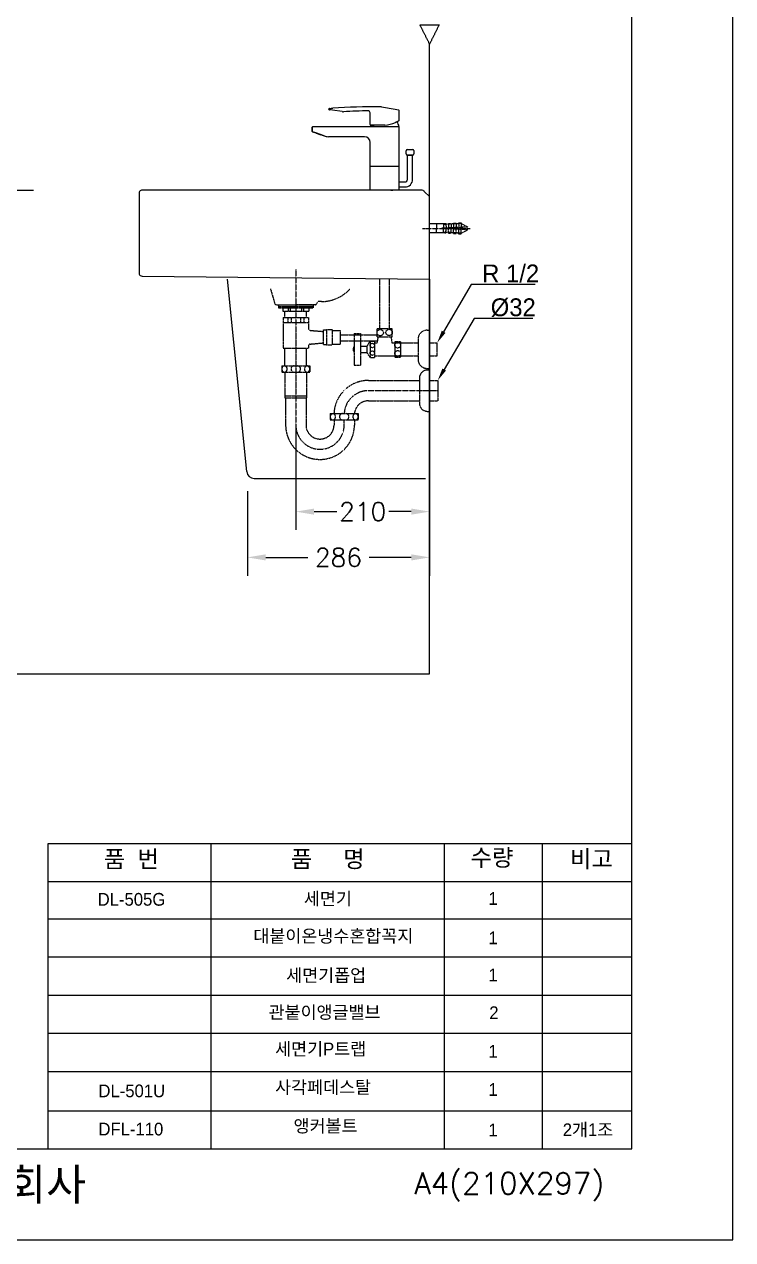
# Model space of a CAD drawing. Extents: x 63628 to 66053, y 58270 to 61700.
# Drawn here: x 64941 to 66053, y 58270 to 60179 of the extents above; entities that cross this region are included whole.
import ezdxf
from ezdxf.lldxf.tags import DXFTag

# ---------------------------------------------------------------- set-up
doc = ezdxf.new("R2010")
doc.units = 0
doc.header["$MEASUREMENT"] = 0
doc.linetypes.add('DASHDOT', pattern=[1, 0.5, -0.25, 0, -0.25])
doc.linetypes.add('DASHED', pattern=[0.75, 0.5, -0.25])
doc.layers.get('Defpoints').update_dxf_attribs({"linetype": 'CONTINUOUS'})
for name, color, linetype in [('001', 7, 'CONTINUOUS'), ('1', 1, 'CONTINUOUS'), ('BU', 7, 'CONTINUOUS'), ('CENTER', 1, 'CONTINUOUS'), ('Dim', 4, 'CONTINUOUS'), ('DIMTEXT', 174, 'CONTINUOUS'), ('LINE', 7, 'CONTINUOUS'), ('POINT', 3, 'CONTINUOUS'), ('YA', 7, 'CONTINUOUS')]:
    doc.layers.add(name, color=color, linetype=linetype)
doc.styles.add('h', font='', dxfattribs={"height": 30})
doc.styles.get("Standard").update_dxf_attribs({"font": 'txt.shx', "bigfont": 'ghs.shx'})
doc.styles.add('스타일1', font='txt.shx', dxfattribs={"bigfont": 'ghs.shx'})
doc.styles.get('h').set_extended_font_data('Haansoft Batang')
tags = doc.linetypes.add('Amconstr', pattern=[9999, 9999, 0]).pattern_tags.tags
tags[6:7] = [DXFTag(74, 4), DXFTag(75, 0), DXFTag(340, '0'), DXFTag(46, 1.0), DXFTag(50, 0.0), DXFTag(44, 0.0), DXFTag(45, 0.0)]
tags[4:5] = [DXFTag(74, 4), DXFTag(75, 0), DXFTag(340, '0'), DXFTag(46, 1.0), DXFTag(50, 0.0), DXFTag(44, 0.0), DXFTag(45, 0.0)]
doc.dimstyles.get("Standard").update_dxf_attribs({"dimtxt": 0.18, "dimasz": 0.18, "dimexe": 0.18, "dimexo": 0.0625, "dimgap": 0.09, "dimtad": 0, "dimtih": 1, "dimtoh": 1, "dimdec": 4, "dimzin": 0, "dimdsep": 46, "dimtxsty": 'Standard', "dimcen": 0.09, "dimadec": 0, "dimazin": 0, "dimtfac": 1, "dimtdec": 4, "dimtofl": 0, "dimtmove": 0, "dimatfit": 0, "dimfxl": 0, "dimtolj": 1, "dimtzin": 0, "dimarcsym": 0})
doc.dimstyles.new('Standard$0', dxfattribs={"dimtxt": 0.18, "dimasz": 0.18, "dimexe": 0.18, "dimexo": 0.0625, "dimgap": 0.09, "dimtad": 0, "dimtih": 1, "dimtoh": 1, "dimdec": 4, "dimzin": 0, "dimdsep": 46, "dimtxsty": 'Standard', "dimcen": 0.09, "dimadec": 0, "dimazin": 0, "dimtfac": 1, "dimtdec": 4, "dimtofl": 0, "dimtmove": 0, "dimatfit": 3, "dimfxl": 0, "dimtolj": 1, "dimtzin": 0, "dimarcsym": 0})

# ---------------------------------------------------------------- blocks, each defined once
blk = doc.blocks.new('*D27')
at = {"layer": 'Defpoints', "color": 0}
for p in [(65291.1, 59456), (65577.1, 59433), (65577.1, 59341.9)]:
    blk.add_point(p, dxfattribs=at)
at = {"layer": 'Dim', "color": 0, "lineweight": -2}
for p, q in [((65291.1, 59446), (65291.1, 59313.1)), ((65577.1, 59423), (65577.1, 59313.1)), ((65319.9, 59341.9), (65386.1, 59341.9)), ((65548.3, 59341.9), (65482.1, 59341.9))]:
    blk.add_line(p, q, dxfattribs=at)
at = {"layer": 'Dim', "color": 0}
for points in [[(65319.9, 59346.7), (65319.9, 59337.1), (65291.1, 59341.9)], [(65548.3, 59346.7), (65548.3, 59337.1), (65577.1, 59341.9)]]:
    blk.add_solid(points, dxfattribs=at)
at = {"layer": 'Dim', "color": 0, "insert": (65434.1, 59341.9), "char_height": 28.8, "attachment_point": 5}
blk.add_mtext('\\A1;286', dxfattribs=at)
blk = doc.blocks.new('*D22')
at = {"layer": 'Defpoints', "color": 0}
for p in [(65367.1, 59559.8), (65577.1, 59559.8), (65577.1, 59413.8)]:
    blk.add_point(p, dxfattribs=at)
at = {"layer": 'Dim', "color": 0, "linetype": 'ByBlock', "lineweight": -2}
for p, q in [((65367.1, 59549.8), (65367.1, 59385)), ((65577.1, 59549.8), (65577.1, 59385)), ((65395.9, 59413.8), (65431.3, 59413.8)), ((65548.3, 59413.8), (65512.9, 59413.8))]:
    blk.add_line(p, q, dxfattribs=at)
at = {"layer": 'Dim', "color": 0}
for points in [[(65395.9, 59418.6), (65395.9, 59409), (65367.1, 59413.8)], [(65548.3, 59418.6), (65548.3, 59409), (65577.1, 59413.8)]]:
    blk.add_solid(points, dxfattribs=at)
at = {"layer": 'Dim', "color": 0, "insert": (65472.1, 59413.8), "char_height": 28.8, "attachment_point": 5}
blk.add_mtext('\\A1;210', dxfattribs=at)

msp = doc.modelspace()

# ---------------------------------------------------------------- linework, layer by layer
at = {"layer": '001', "color": 7}
for p, q in [((65563.8, 59918.8, 0.1), (65125.9, 59918.8, 0.1)), ((65577.1, 59908.8, 0.1), (65569.4, 59916.4, 0.1)), ((65125.7, 59783.8, 0.1), (65577.1, 59778.8, 0.1))]:
    msp.add_line(p, q, dxfattribs=at)
at = {"layer": '001', "color": 7, "linetype": 'Continuous'}
msp.add_line((65290, 59476.6, 0.1), (65260.1, 59778.8, 0.1), dxfattribs=at)
at = {"layer": '001', "color": 7}
msp.add_lwpolyline([(65577.1, 59778.8), (65577.1, 59908.8)], dxfattribs=at)
at = {"layer": '001', "color": 0, "linetype": 'Continuous'}
msp.add_lwpolyline([(65577.1, 59778.8), (65577.1, 59523.8)], dxfattribs=at)
at = {"layer": '001', "color": 7}
for centre, radius, start, end in [((65125.9, 59913.8, 0.1), 5, 90, 194.9861), ((65563.8, 59910.8, 0.1), 8, 45, 90), ((65125.7, 59788.8, 0.1), 5, 203.3876, 270)]:
    msp.add_arc(centre, radius, start, end, dxfattribs=at)
for points in [[(65577.1, 59158.8, 0.1), (65577.1, 59653.6, 0.1), (65577.1, 60148.4, 0.1)], [(64112.7, 59158.8, 0.1), (64844.9, 59158.8, 0.1), (65577.1, 59158.8, 0.1)]]:
    msp.add_open_spline(points, degree=2, dxfattribs=at)
at = {"layer": '1', "color": 0}
for p, q in [((65642.6, 59770.5, 0.1), (65599.2, 59696.3, 0.1)), ((65742.9, 59770.4, 0.1), (65642.6, 59770.5, 0.1)), ((65647, 59717.2, 0.1), (65600, 59637, 0.1)), ((65739.4, 59717.2, 0.1), (65647, 59717.2, 0.1))]:
    msp.add_line(p, q, dxfattribs=at)
for points in [[(65602.1, 59694.6, 0.1), (65596.3, 59698, 0.1), (65589.1, 59679, 0.1)], [(65602.9, 59635.4, 0.1), (65597.2, 59638.7, 0.1), (65589.9, 59619.8, 0.1)]]:
    msp.add_solid(points, dxfattribs=at)
at = {"layer": 'BU', "linetype": 'Continuous'}
for p, q in [((65501.5, 60049.6, 0.1), (65523.2, 60045.8, 0.1)), ((65419.1, 60046, 0.1), (65419.1, 60046.2, 0.1)), ((65419.1, 60046.2, 0.1), (65419.1, 60046, 0.1)), ((65424.9, 60044.3, 0.1), (65419.9, 60045, 0.1)), ((65440, 60042.2, 0.1), (65424.9, 60044.3, 0.1)), ((65483.6, 60021.8, 0.1), (65483.6, 60040.4, 0.1)), ((65523.2, 60045.8, 0.1), (65528.2, 60044.9, 0.1)), ((65529.1, 60043.9, 0.1), (65529.1, 60043.8, 0.1)), ((65529.1, 60043.8, 0.1), (65529.1, 60042.8, 0.1)), ((65529.1, 60042.8, 0.1), (65529.1, 60028.4, 0.1)), ((65392.8, 60017.8, 0.1), (65392.8, 60011.5, 0.1)), ((65392.8, 60011.5, 0.1), (65392.8, 60017.8, 0.1)), ((65393.8, 60018.8, 0.1), (65398.8, 60018.8, 0.1)), ((65398.8, 60018.8, 0.1), (65523.1, 60018.8, 0.1)), ((65498.1, 60020.8, 0.1), (65484.6, 60020.8, 0.1)), ((65485.1, 60020.8, 0.1), (65489.5, 60020.8, 0.1)), ((65500.1, 60020.8, 0.1), (65498.1, 60020.8, 0.1)), ((65507.1, 60020.8, 0.1), (65500.1, 60020.8, 0.1)), ((65523.1, 60018.8, 0.1), (65528.1, 60018.8, 0.1)), ((65528.1, 60018.8, 0.1), (65529.1, 60018.8, 0.1)), ((65529.1, 60018.8, 0.1), (65529.1, 60017.8, 0.1)), ((65529.1, 60017.8, 0.1), (65529.1, 59918.8, 0.1)), ((65393.5, 60010.5, 0.1), (65398.5, 60008.7, 0.1)), ((65398.5, 60008.7, 0.1), (65393.5, 60010.5, 0.1)), ((65398.5, 60008.7, 0.1), (65411.5, 60004, 0.1)), ((65411.5, 60004, 0.1), (65398.5, 60008.7, 0.1)), ((65399.1, 60008.5, 0.1), (65406.6, 60005.8, 0.1)), ((65406.6, 60005.8, 0.1), (65399.1, 60008.5, 0.1)), ((65475.1, 60002.8, 0.1), (65418.3, 60002.8, 0.1)), ((65484.1, 59918.8, 0.1), (65484.1, 59993.8, 0.1)), ((65540.5, 59975.7, 0.1), (65540.5, 59980.8, 0.1)), ((65546.5, 59973.8, 0.1), (65542.4, 59973.8, 0.1)), ((65542.5, 59982.8, 0.1), (65550.6, 59982.8, 0.1)), ((65542.5, 59935.8, 0.1), (65542.5, 59973.8, 0.1)), ((65542.5, 59973.8, 0.1), (65550.5, 59973.8, 0.1)), ((65548.8, 59973.8, 0.1), (65544.1, 59973.8, 0.1)), ((65550.5, 59973.8, 0.1), (65546.5, 59973.8, 0.1)), ((65550.6, 59973.8, 0.1), (65546.5, 59973.8, 0.1)), ((65550.5, 59935.8, 0.1), (65550.5, 59973.8, 0.1)), ((65552.5, 59980.9, 0.1), (65552.5, 59975.7, 0.1)), ((65529.1, 59955.8, 0.1), (65529.1, 59950.8, 0.1)), ((65529.1, 59950.8, 0.1), (65529.1, 59928.8, 0.1)), ((65527.1, 59918.8, 0.1), (65482.1, 59918.8, 0.1)), ((65522.5, 59918.8, 0.1), (65516.5, 59918.8, 0.1)), ((65516.5, 59918.8, 0.1), (65519.5, 59918.8, 0.1)), ((65529.1, 59931.8, 0.1), (65538.5, 59931.8, 0.1)), ((65529.1, 59928.8, 0.1), (65529.1, 59923.8, 0.1)), ((65529.1, 59923.8, 0.1), (65538.5, 59923.8, 0.1))]:
    msp.add_line(p, q, dxfattribs=at)
for centre, radius, start, end in [((65492.8, 59049.8, 0.1), 1000, 89.5936, 93.8863), ((65499.8, 60039.8, 0.1), 10, 80, 89.5936), ((65420.1, 60046, 0.1), 1, 202.1993, 262.1993), ((65420.1, 60046, 0.1), 1, 202.1993, 262.1993), ((65420.1, 60046, 0.1), 1, 202.1993, 262.1993), ((65420.1, 60046, 0.1), 1, 202.1993, 262.1993), ((65441.4, 60052.1, 0.1), 10, 262.1993, 272.9349), ((65492.8, 59049.8, 0.1), 993.6, 90.6538, 92.9349), ((65480.3, 60040.3, 0.1), 3.34, 2.007, 69.3544), ((65393.8, 60017.8, 0.1), 1, 90, 180), ((65393.8, 60017.8, 0.1), 1, 90, 180), ((65484.6, 60021.8, 0.1), 1, 180, 270), ((65516.2, 60013.7, 0.1), 27.6, 165.1842, 169.4357), ((65501.5, 60076.3, 0.1), 55.8, 275.72, 293.156), ((65501.9, 60013.7, 0.1), 27.6, 10.5643, 27.3016), ((65418.3, 60022.8, 0.1), 20, 250, 270), ((65418.3, 60022.8, 0.1), 20, 250, 270), ((65475.1, 59993.8, 0.1), 9, 0, 90), ((65542.5, 59980.8, 0.1), 2, 90, 180), ((65542.4, 59975.7, 0.1), 1.92, 180, 270), ((65550.6, 59980.9, 0.1), 1.92, 0, 90), ((65550.6, 59975.7, 0.1), 1.92, 270, 0), ((65538.5, 59935.8, 0.1), 4, 270, 0), ((65538.5, 59935.8, 0.1), 12, 270, 0)]:
    msp.add_arc(centre, radius, start, end, dxfattribs=at)
for points, degree in [([(65419.1, 60046.2, 0.1), (65419.1, 60046.7, 0.1), (65419.5, 60047.1, 0.1), (65420, 60047.2, 0.1)], 3), ([(65419.9, 60045, 0.1), (65419.5, 60045, 0.1), (65419.1, 60045.5, 0.1), (65419.1, 60046, 0.1)], 3), ([(65419.4, 60046.8, 0.1), (65419.4, 60046.9, 0.1), (65419.4, 60046.9, 0.1), (65419.5, 60046.9, 0.1)], 3), ([(65419.7, 60047.1, 0.1), (65419.8, 60047.1, 0.1), (65419.8, 60047.1, 0.1), (65419.8, 60047.1, 0.1)], 3), ([(65523.2, 60045.8, 0.1), (65523.2, 60045.8, 0.1), (65523.2, 60045.8, 0.1), (65523.2, 60045.8, 0.1)], 3), ([(65528.2, 60044.9, 0.1), (65528.7, 60044.8, 0.1), (65529.1, 60044.4, 0.1), (65529.1, 60043.9, 0.1)], 3), ([(65393.5, 60010.5, 0.1), (65393.1, 60010.7, 0.1), (65392.8, 60011.1, 0.1), (65392.8, 60011.5, 0.1)], 3), ([(65523.9, 60025.2, 0.1), (65523.7, 60025.1, 0.1), (65523.5, 60025, 0.1)], 2), ([(65523.5, 60025, 0.1), (65523.5, 60025, 0.1), (65523.5, 60025, 0.1), (65523.5, 60025, 0.1)], 3)]:
    msp.add_open_spline(points, degree=degree, dxfattribs=at)
for points, knots in [([(65420, 60047.2, 0.1), (65419.9, 60047.2, 0.1), (65419.6, 60047.1, 0.1), (65419.4, 60046.9, 0.1), (65419.2, 60046.7, 0.1), (65419.1, 60046.5, 0.1), (65419.1, 60046.3, 0.1), (65419.1, 60046.2, 0.1)], [0, 0, 0, 0, 0.285714, 0.428571, 0.571429, 0.785714, 1, 1, 1, 1]), ([(65420, 60047.2, 0.1), (65420, 60047.2, 0.1), (65420.1, 60047.2, 0.1), (65420.4, 60047.2, 0.1), (65420.8, 60047.2, 0.1), (65421.2, 60047.2, 0.1), (65421.9, 60047.3, 0.1), (65422.8, 60047.4, 0.1), (65423.9, 60047.4, 0.1), (65424.6, 60047.5, 0.1), (65425, 60047.5, 0.1)], [0, 0, 0, 0, 0.142857, 0.285715, 0.357143, 0.428572, 0.571429, 0.714286, 0.857144, 1, 1, 1, 1]), ([(65392.8, 60011.5, 0.1), (65392.8, 60011.4, 0.1), (65392.9, 60011.2, 0.1), (65392.9, 60011, 0.1), (65393.1, 60010.8, 0.1), (65393.2, 60010.7, 0.1), (65393.4, 60010.6, 0.1), (65393.5, 60010.5, 0.1)], [0, 0, 0, 0, 0.214286, 0.428571, 0.571429, 0.714286, 1, 1, 1, 1]), ([(65528.4, 60027.4, 0.1), (65528.4, 60027.4, 0.1), (65528.3, 60027.4, 0.1), (65528.1, 60027.3, 0.1), (65527.7, 60027, 0.1), (65527.4, 60026.9, 0.1), (65527, 60026.7, 0.1), (65526.6, 60026.5, 0.1), (65526.1, 60026.2, 0.1), (65525.4, 60025.9, 0.1), (65524.8, 60025.6, 0.1), (65524.2, 60025.3, 0.1), (65524, 60025.2, 0.1), (65523.9, 60025.2, 0.1)], [0, 0, 0, 0, 0.022359, 0.196356, 0.283355, 0.370353, 0.457352, 0.522601, 0.631349, 0.718348, 0.892345, 0.935844, 1, 1, 1, 1]), ([(65528, 60027.2, 0.1), (65528, 60027.2, 0.1), (65528, 60027.2, 0.1), (65528, 60027.2, 0.1), (65527.9, 60027.2, 0.1), (65527.9, 60027.1, 0.1), (65527.8, 60027.1, 0.1), (65527.8, 60027.1, 0.1), (65527.7, 60027, 0.1), (65527.6, 60027, 0.1), (65527.6, 60027, 0.1), (65527.5, 60026.9, 0.1), (65527.5, 60026.9, 0.1), (65527.4, 60026.9, 0.1), (65527.4, 60026.9, 0.1), (65527.3, 60026.8, 0.1), (65527.2, 60026.8, 0.1), (65527, 60026.7, 0.1), (65527, 60026.7, 0.1), (65526.8, 60026.6, 0.1), (65526.7, 60026.5, 0.1), (65526.6, 60026.4, 0.1), (65526.5, 60026.4, 0.1), (65526.5, 60026.4, 0.1), (65526.5, 60026.4, 0.1), (65526.4, 60026.4, 0.1)], [0, 0, 0, 0, 0.147203, 0.147203, 0.295653, 0.295653, 0.37051, 0.37051, 0.483564, 0.483564, 0.521467, 0.521467, 0.597561, 0.597561, 0.635788, 0.635788, 0.751471, 0.751471, 0.829397, 0.829397, 0.947331, 0.947331, 0.986892, 0.986892, 1, 1, 1, 1]), ([(65528.9, 60028.3, 0.1), (65528.9, 60028.2, 0.1), (65528.9, 60028, 0.1), (65528.8, 60027.8, 0.1), (65528.7, 60027.6, 0.1), (65528.5, 60027.5, 0.1), (65528.4, 60027.4, 0.1)], [0, 0, 0, 0, 0.250237, 0.500472, 0.750707, 1, 1, 1, 1]), ([(65528.9, 60028.3, 0.1), (65529, 60028.3, 0.1), (65529, 60028.4, 0.1), (65529.1, 60028.4, 0.1), (65529.1, 60028.4, 0.1)], [0, 0, 0, 0, 0.15708, 1, 1, 1, 1])]:
    msp.add_open_spline(points, degree=3, knots=knots, dxfattribs=at)
at = {"layer": 'CENTER', "color": 0, "linetype": 'DASHDOT'}
for p, q in [((65566.1, 59858.8, 0.1), (65640.8, 59858.8, 0.1)), ((65367.1, 59793.9, 0.1), (65367.1, 59549.8, 0.1)), ((65589.9, 59603.8, 0.1), (65481, 59603.8, 0.1)), ((65443.1, 59549.8, 0.1), (65443.1, 59557.8, 0.1))]:
    msp.add_line(p, q, dxfattribs=at)
for centre, start, end in [((65481, 59565.8, 0.1), 90, 176.6714), ((65405.1, 59549.8, 0.1), 180.0006, 0)]:
    msp.add_arc(centre, 38, start, end, dxfattribs=at)
at = {"layer": 'Dim', "color": 0}
for p, q in [((65484.1, 59956.3, 0.1), (65529.1, 59956.3, 0.1)), ((64461.5, 59918.8, 0.1), (64955.4, 59918.8, 0.1)), ((65301.9, 59465.8, 0.1), (65570.9, 59465.8, 0.1)), ((64955.4, 59158.8, 0.1), (65053.9, 59158.8, 0.1)), ((65599.8, 58892.5), (65599.8, 58412.5)), ((65753.8, 58892.5), (65753.8, 58412.5)), ((64978.4, 58832.5), (65894.9, 58832.5)), ((64978.4, 58774.3), (65894.9, 58774.3)), ((64978.4, 58714.3), (65894.9, 58714.3)), ((64978.4, 58654.3), (65894.9, 58654.3))]:
    msp.add_line(p, q, dxfattribs=at)
msp.add_arc((65301.9, 59477.8, 0.1), 12, 185.6429, 270, dxfattribs=at)
at = {"layer": 'DIMTEXT', "color": 0}
msp.add_open_spline([(65592.1, 60178.4, 0.1), (65577.1, 60178.4, 0.1), (65562.1, 60178.4, 0.1), (65569.6, 60163.4, 0.1), (65577.1, 60148.4, 0.1), (65584.6, 60163.4, 0.1), (65592.1, 60178.4, 0.1)], degree=2, knots=[0, 0, 0, 30, 30, 63.54102, 63.54102, 97.082039, 97.082039, 97.082039], dxfattribs=at)
at = {"layer": 'LINE', "linetype": 'Amconstr'}
for p, q in [((65894.9, 58412.5), (65894.9, 61580.5)), ((64906.4, 58412.5), (64978.4, 58412.5))]:
    msp.add_line(p, q, dxfattribs=at)
at = {"layer": 'LINE'}
msp.add_line((65121.1, 59912.5, 0.1), (65121.1, 59786.8, 0.1), dxfattribs=at)
at = {"layer": 'POINT', "color": 0, "linetype": 'DASHED'}
for p, q in [((65595.7, 59865.8, 0.1), (65577.1, 59865.8, 0.1)), ((65588.1, 59865.8, 0.1), (65588.1, 59858.8, 0.1)), ((65588.1, 59851.8, 0.1), (65588.1, 59858.8, 0.1)), ((65602.7, 59866.1, 0.1), (65595.7, 59865.8, 0.1)), ((65637, 59860.9, 0.1), (65595.9, 59858.8, 0.1)), ((65637, 59856.6, 0.1), (65595.9, 59858.8, 0.1)), ((65598.7, 59865.9, 0.1), (65599.1, 59858.9, 0.1)), ((65598.7, 59851.6, 0.1), (65599.1, 59858.6, 0.1)), ((65626.7, 59866.4, 0.1), (65598.8, 59864.9, 0.1)), ((65602.7, 59866.1, 0.1), (65603.1, 59859.2, 0.1)), ((65602.7, 59851.4, 0.1), (65603.1, 59858.4, 0.1)), ((65606.7, 59866.4, 0.1), (65610.7, 59866.6, 0.1)), ((65606.7, 59866.4, 0.1), (65607.1, 59859.4, 0.1)), ((65606.7, 59851.2, 0.1), (65607.1, 59858.2, 0.1)), ((65610.7, 59866.6, 0.1), (65611, 59859.6, 0.1)), ((65614.7, 59866.8, 0.1), (65618.7, 59867, 0.1)), ((65614.7, 59866.8, 0.1), (65615, 59859.8, 0.1)), ((65618.7, 59867, 0.1), (65619, 59860, 0.1)), ((65622.7, 59867.2, 0.1), (65626.7, 59867.4, 0.1)), ((65622.7, 59867.2, 0.1), (65623, 59860.2, 0.1)), ((65630.1, 59858.8, 0.1), (65625, 59860.3, 0.1)), ((65630.1, 59858.8, 0.1), (65625, 59857.3, 0.1)), ((65626.7, 59867.4, 0.1), (65627, 59860.4, 0.1)), ((65626.7, 59866.4, 0.1), (65637, 59860.9, 0.1)), ((65595.7, 59851.8, 0.1), (65577.1, 59851.8, 0.1)), ((65602.7, 59851.4, 0.1), (65595.7, 59851.8, 0.1)), ((65626.7, 59851.2, 0.1), (65598.8, 59852.6, 0.1)), ((65606.7, 59851.2, 0.1), (65610.7, 59851, 0.1)), ((65610.7, 59851, 0.1), (65611, 59858, 0.1)), ((65614.7, 59850.8, 0.1), (65615, 59857.8, 0.1)), ((65614.7, 59850.8, 0.1), (65618.7, 59850.6, 0.1)), ((65618.7, 59850.6, 0.1), (65619, 59857.6, 0.1)), ((65622.7, 59850.4, 0.1), (65623, 59857.4, 0.1)), ((65622.7, 59850.4, 0.1), (65626.7, 59850.2, 0.1)), ((65626.7, 59850.2, 0.1), (65627, 59857.2, 0.1)), ((65626.7, 59851.2, 0.1), (65637, 59856.6, 0.1)), ((65327.4, 59763.8, 0.1), (65333.9, 59741, 0.1)), ((65499.1, 59701.5, 0.1), (65499.1, 59778.8, 0.1)), ((65514.1, 59701.5, 0.1), (65514.1, 59778.8, 0.1)), ((65407.4, 59743.8, 0.1), (65403.3, 59743.8, 0.1)), ((65336.8, 59738.8, 0.1), (65367.1, 59738.8, 0.1)), ((65340.1, 59738.8, 0.1), (65340.1, 59733.8, 0.1)), ((65340.1, 59738.8, 0.1), (65394.1, 59738.8, 0.1)), ((65340.1, 59735.8, 0.1), (65394.1, 59735.8, 0.1)), ((65340.1, 59733.8, 0.1), (65394.1, 59733.8, 0.1)), ((65346.6, 59733.8, 0.1), (65346.6, 59728.8, 0.1)), ((65346.6, 59728.8, 0.1), (65387.6, 59728.8, 0.1)), ((65350.1, 59718.8, 0.1), (65350.1, 59728.8, 0.1)), ((65355.1, 59733.8, 0.1), (65355.1, 59728.8, 0.1)), ((65358.1, 59733.8, 0.1), (65358.1, 59728.8, 0.1)), ((65397.3, 59738.8, 0.1), (65367.1, 59738.8, 0.1)), ((65376.1, 59733.8, 0.1), (65376.1, 59728.8, 0.1)), ((65379.1, 59733.8, 0.1), (65379.1, 59728.8, 0.1)), ((65384.1, 59718.8, 0.1), (65384.1, 59728.8, 0.1)), ((65387.6, 59733.8, 0.1), (65387.6, 59728.8, 0.1)), ((65394.1, 59738.8, 0.1), (65394.1, 59733.8, 0.1)), ((65400.4, 59741.6, 0.1), (65400.2, 59741, 0.1)), ((65347.1, 59718.8, 0.1), (65387.1, 59718.8, 0.1)), ((65347.1, 59718.8, 0.1), (65347.1, 59670.8, 0.1)), ((65347.1, 59710.8, 0.1), (65387.1, 59710.8, 0.1)), ((65354.6, 59718.8, 0.1), (65354.6, 59710.8, 0.1)), ((65359.6, 59718.8, 0.1), (65359.6, 59710.8, 0.1)), ((65374.6, 59718.8, 0.1), (65374.6, 59710.8, 0.1)), ((65379.6, 59718.8, 0.1), (65379.6, 59710.8, 0.1)), ((65387.1, 59718.8, 0.1), (65387.1, 59701.5, 0.1)), ((65389.8, 59698.5, 0.1), (65410.1, 59696.8, 0.1)), ((65410.1, 59699.3, 0.1), (65415.1, 59699.3, 0.1)), ((65410.1, 59699.3, 0.1), (65410.1, 59676.3, 0.1)), ((65415.1, 59699.8, 0.1), (65424.1, 59699.8, 0.1)), ((65415.1, 59699.8, 0.1), (65415.1, 59675.8, 0.1)), ((65424.1, 59699.8, 0.1), (65424.1, 59675.8, 0.1)), ((65424.1, 59698.5, 0.1), (65436.6, 59698.5, 0.1)), ((65436.6, 59698.5, 0.1), (65436.6, 59677, 0.1)), ((65436.6, 59691.3, 0.1), (65494.6, 59691.3, 0.1)), ((65458.6, 59693.8, 0.1), (65468.6, 59693.8, 0.1)), ((65458.6, 59693.8, 0.1), (65458.6, 59643.8, 0.1)), ((65468.6, 59693.8, 0.1), (65468.6, 59643.8, 0.1)), ((65494.6, 59688.5, 0.1), (65494.6, 59701.5, 0.1)), ((65494.6, 59701.5, 0.1), (65518.6, 59701.5, 0.1)), ((65494.6, 59688.5, 0.1), (65518.6, 59688.5, 0.1)), ((65495.1, 59679, 0.1), (65496.6, 59688.5, 0.1)), ((65516.6, 59688.5, 0.1), (65518.1, 59679, 0.1)), ((65518.6, 59688.5, 0.1), (65518.6, 59701.5, 0.1)), ((65573.1, 59698.8, 0.1), (65577.1, 59698.8, 0.1)), ((65347.1, 59670.8, 0.1), (65387.1, 59670.8, 0.1)), ((65350.1, 59642.8, 0.1), (65350.1, 59670.8, 0.1)), ((65384.1, 59642.8, 0.1), (65384.1, 59670.8, 0.1)), ((65387.1, 59674, 0.1), (65387.1, 59670.8, 0.1)), ((65389.8, 59677, 0.1), (65410.1, 59678.8, 0.1)), ((65410.1, 59676.3, 0.1), (65415.1, 59676.3, 0.1)), ((65415.1, 59675.8, 0.1), (65424.1, 59675.8, 0.1)), ((65424.1, 59677, 0.1), (65436.6, 59677, 0.1)), ((65436.6, 59682.3, 0.1), (65495.6, 59682.3, 0.1)), ((65468.6, 59673.5, 0.1), (65478.6, 59673.5, 0.1)), ((65483.6, 59681.8, 0.1), (65478.6, 59673.5, 0.1)), ((65478.6, 59673.5, 0.1), (65478.6, 59664, 0.1)), ((65483.6, 59681.8, 0.1), (65483.6, 59655.8, 0.1)), ((65483.6, 59681.8, 0.1), (65490.6, 59681.8, 0.1)), ((65490.6, 59681.8, 0.1), (65490.6, 59655.8, 0.1)), ((65490.6, 59679, 0.1), (65495.1, 59679, 0.1)), ((65518.1, 59679, 0.1), (65559.1, 59679, 0.1)), ((65518.1, 59679, 0.1), (65522.6, 59679, 0.1)), ((65522.6, 59681.3, 0.1), (65531.6, 59681.3, 0.1)), ((65522.6, 59681.3, 0.1), (65522.6, 59656.3, 0.1)), ((65531.6, 59681.3, 0.1), (65531.6, 59656.3, 0.1)), ((65559.1, 59684.8, 0.1), (65559.1, 59652.8, 0.1)), ((65577.1, 59679, 0.1), (65589.1, 59679, 0.1)), ((65589.1, 59658.5, 0.1), (65589.1, 59679, 0.1)), ((65468.6, 59664, 0.1), (65478.6, 59664, 0.1)), ((65478.6, 59664, 0.1), (65483.6, 59655.8, 0.1)), ((65483.6, 59655.8, 0.1), (65490.6, 59655.8, 0.1)), ((65490.6, 59658.5, 0.1), (65522.6, 59658.5, 0.1)), ((65516.6, 59658.5, 0.1), (65559.1, 59658.5, 0.1)), ((65522.6, 59656.3, 0.1), (65531.6, 59656.3, 0.1)), ((65577.1, 59658.5, 0.1), (65589.1, 59658.5, 0.1)), ((65345.1, 59642.8, 0.1), (65345.1, 59632.8, 0.1)), ((65345.1, 59642.8, 0.1), (65389.1, 59642.8, 0.1)), ((65345.1, 59632.8, 0.1), (65389.1, 59632.8, 0.1)), ((65350.1, 59632.8, 0.1), (65350.1, 59592.8, 0.1)), ((65384.1, 59632.8, 0.1), (65384.1, 59592.8, 0.1)), ((65389.1, 59642.8, 0.1), (65389.1, 59632.8, 0.1)), ((65458.6, 59643.8, 0.1), (65468.6, 59643.8, 0.1)), ((65573.1, 59638.8, 0.1), (65577.1, 59638.8, 0.1)), ((65574.1, 59636.3, 0.1), (65577.1, 59636.3, 0.1)), ((65481, 59619.8, 0.1), (65561.1, 59619.8, 0.1)), ((65561.1, 59623.3, 0.1), (65561.1, 59587.8, 0.1)), ((65577.1, 59619.8, 0.1), (65589.9, 59619.8, 0.1)), ((65589.9, 59619.8, 0.1), (65589.9, 59587.8, 0.1)), ((65350.1, 59595.8, 0.1), (65384.1, 59595.8, 0.1)), ((65350.1, 59592.8, 0.1), (65384.1, 59592.8, 0.1)), ((65351.1, 59592.8, 0.1), (65351.1, 59549.8, 0.1)), ((65383.1, 59592.8, 0.1), (65383.1, 59549.8, 0.1)), ((65481, 59587.8, 0.1), (65561.1, 59587.8, 0.1)), ((65561.1, 59587.8, 0.1), (65561.1, 59584.3, 0.1)), ((65577.1, 59587.8, 0.1), (65589.9, 59587.8, 0.1)), ((65421.1, 59567.8, 0.1), (65421.1, 59557.8, 0.1)), ((65421.1, 59567.8, 0.1), (65465.1, 59567.8, 0.1)), ((65421.1, 59557.8, 0.1), (65465.1, 59557.8, 0.1)), ((65427.1, 59567.8, 0.1), (65427.1, 59568.9, 0.1)), ((65427.1, 59557.8, 0.1), (65427.1, 59549.8, 0.1)), ((65459.1, 59557.8, 0.1), (65459.1, 59549.8, 0.1)), ((65465.1, 59567.8, 0.1), (65465.1, 59557.8, 0.1)), ((65574.1, 59571.3, 0.1), (65577.1, 59571.3, 0.1))]:
    msp.add_line(p, q, dxfattribs=at)
for centre, radius in [((65499.6, 59694.9, 0.1), 5), ((65513.6, 59695.2, 0.1), 5), ((65487.1, 59674.8, 0.1), 3.5), ((65527.1, 59675.3, 0.1), 4.5), ((65487.1, 59662.8, 0.1), 3.5), ((65527.1, 59662.3, 0.1), 4.5)]:
    msp.add_circle(centre, radius, dxfattribs=at)
for centre, radius, start, end in [((65407.4, 59803.8, 0.1), 60, 270, 318.1897), ((65403.3, 59740.8, 0.1), 3, 90, 164.0546), ((65336.8, 59741.8, 0.1), 3, 195.9454, 270), ((65397.3, 59741.8, 0.1), 3, 270, 344.0546), ((65390.1, 59701.5, 0.1), 3, 180, 265.0303), ((65573.1, 59684.8, 0.1), 14, 90, 180), ((65390.1, 59674, 0.1), 3, 94.9697, 180), ((65465, 59668.8, 0.1), 7.84, 144.9654, 215.0346), ((65573.1, 59652.8, 0.1), 14, 180, 270), ((65350.1, 59637.8, 0.1), 5, 98.6269, 261.3731), ((65348.6, 59637.8, 0.1), 5, 278.6269, 81.3731), ((65364.6, 59637.8, 0.1), 5, 90, 270), ((65369.6, 59637.8, 0.1), 5, 270, 90), ((65385.6, 59637.8, 0.1), 5, 98.6269, 261.3731), ((65384.1, 59637.8, 0.1), 5, 278.6269, 81.3731), ((65574.1, 59623.3, 0.1), 13, 90, 180), ((65481, 59565.8, 0.1), 54, 90, 176.6714), ((65574.1, 59623.3, 0.1), 13, 154.7643, 180), ((65481, 59565.8, 0.1), 22, 90, 174.7841), ((65574.1, 59584.3, 0.1), 13, 180, 270), ((65426.1, 59562.8, 0.1), 5, 98.6269, 261.3731), ((65424.6, 59562.8, 0.1), 5, 278.6269, 81.3731), ((65440.6, 59562.8, 0.1), 5, 90, 270), ((65445.6, 59562.8, 0.1), 5, 270, 90), ((65461.6, 59562.8, 0.1), 5, 98.6269, 261.3731), ((65460.1, 59562.8, 0.1), 5, 278.6269, 81.3731), ((65405.1, 59549.8, 0.1), 54, 180, 0), ((65405.1, 59549.8, 0.1), 22, 180, 0)]:
    msp.add_arc(centre, radius, start, end, dxfattribs=at)
at = {"layer": 'YA', "color": 7}
for p, q in [((64978.4, 58892.5), (65894.9, 58892.5)), ((64978.4, 58412.5), (64978.4, 58892.5)), ((65234.4, 58412.5), (65234.4, 58892.5)), ((64978.4, 58594.3), (65894.9, 58594.3)), ((64978.4, 58534.3), (65894.9, 58534.3)), ((64978.4, 58472.5), (65894.9, 58472.5)), ((64978.4, 58412.5), (65894.9, 58412.5))]:
    msp.add_line(p, q, dxfattribs=at)
at = {"layer": 'YA', "color": 0}
msp.add_lwpolyline([(63627.5, 58270), (66053, 58270), (66053, 61700.4), (63627.5, 61700.4)], close=True, dxfattribs=at)

# ---------------------------------------------------------------- texts
at = {"layer": '1', "color": 0, "char_height": 28, "attachment_point": 5, "style": 'h'}
for s, insert in [('R 1/2', (65704.5, 59787.8, 0.1)), ('%%C32', (65708.5, 59734.3, 0.1))]:
    msp.add_mtext(s, dxfattribs=dict(at, insert=insert))
at = {"layer": 'Dim', "color": 0, "attachment_point": 1, "style": '스타일1'}
for s, insert, char_height in [('{\\fGulim|b0|i0|c129|p50;품  번}', (65065.5, 58881.3), 26.746), ('{\\fGulim|b0|i0|c129|p50;품     명}', (65359.3, 58881.5), 26.746), ('{\\fGulim|b0|i0|c129|p50;수량}', (65641.6, 58883.7), 26.746), ('{\\fGulim|b0|i0|c129|p50;비고}', (65797.6, 58881.7), 26.746), ('{\\fGulim|b0|i0|c129|p50;1\\P}', (65669.6, 58816), 20), ('{\\fGulim|b0|i0|c129|p50;1\\P}', (65669.6, 58754.2), 20), ('{\\fGulim|b0|i0|c129|p50;1\\P}', (65669.6, 58696), 20), ('{\\fGulim|b0|i0|c129|p50;2\\P}', (65670.9, 58636.6), 20), ('{\\fGulim|b0|i0|c129|p50;1\\P}', (65669.6, 58576), 20), ('{\\fGulim|b0|i0|c129|p50;1\\P}', (65669.6, 58516), 20), ('{\\fGulim|b0|i0|c129|p50;1\\P}', (65669.6, 58452.4), 20)]:
    msp.add_mtext(s, dxfattribs=dict(at, insert=insert, char_height=char_height))
for s, insert, char_height, width in [('{\\fGulim|b0|i0|c129|p50;DL-505G}', (65056, 58814.7), 20, 17), ('{\\fGulim|b0|i0|c129|p50;세면기}', (65379.8, 58815.7), 20, 147), ('{\\fGulim|b0|i0|c129|p50;대붙이온냉수혼합꼭지}', (65300.5, 58757), 20, 290), ('{\\fGulim|b0|i0|c129|p50;세면기폽업}', (65352, 58695.3), 20, 315), ('{\\fGulim|b0|i0|c129|p50;관붙이앵글밸브}', (65324.4, 58637.3), 20, 212), ('{\\fGulim|b0|i0|c129|p50;세면기P트랩}', (65334.6, 58579.6), 20, 212), ('{\\fGulim|b0|i0|c129|p50;사각페데스탈}', (65334.6, 58519.6), 20, 212), ('{\\fGulim|b0|i0|c129|p50;DL-501U}', (65057.2, 58513.8), 20, 147), ('{\\fGulim|b0|i0|c129|p50;DFL-110}', (65057.2, 58453.8), 20, 147), ('{\\fGulim|b0|i0|c129|p50;앵커볼트}', (65363.6, 58458.8), 20, 212), ('{\\fGulim|b0|i0|c129|p50;2개1조}', (65786.2, 58452.7), 20, 212), ('{\\fGulim|b0|i0|c129|p50;       대림통상주식회사\\P}', (64408.8, 58381.7), 50, 1090)]:
    msp.add_mtext(s, dxfattribs=dict(at, insert=insert, char_height=char_height, width=width))
at = {"layer": 'YA', "color": 7}
msp.add_text('A4(210X297)', height=33.819, dxfattribs=at).set_placement((65552.8, 58341.7))

# ---------------------------------------------------------------- dimensions: what is measured, and where the dimension line sits
at = {"layer": 'Dim', "color": 0}
for base, p1, p2, dimstyle, override, picture, middle in [((65577.1, 59413.8, 0.1), (65367.1, 59559.8, 0.1), (65577.1, 59559.8, 0.1), 'Standard$0', {"dimscale": 160, "dimgap": 0.06, "dimdec": 0, "dimarcsym": 1}, '*D22', (65472.1, 59413.8, 0.1)), ((65577.1, 59341.9, 0.1), (65291.1, 59456, 0.1), (65577.1, 59433, 0.1), 'Standard', {"dimscale": 160, "dimgap": 0.06, "dimdec": 0, "dimatfit": 3}, '*D27', (65434.1, 59341.9, 0.1))]:
    dim = msp.add_linear_dim(base=base, p1=p1, p2=p2, dimstyle=dimstyle, override=override, dxfattribs=at)
    dim.commit()
    dim.dimension.update_dxf_attribs({"geometry": picture, "text_midpoint": middle, "dimtype": 160})

doc.saveas('drawing.dxf')
